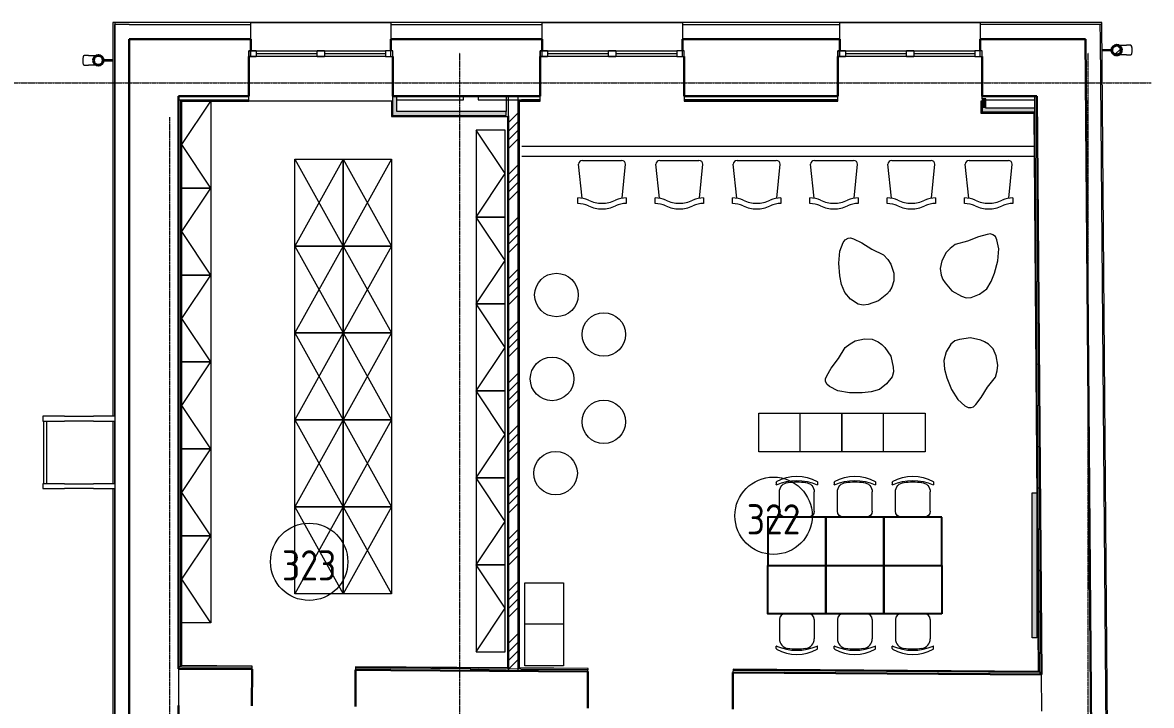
# Model space of a CAD drawing. Header units: millimetres. Extents: x -42533 to 645315, y 3457 to 82611.
# Drawn here: x 324874 to 336551, y 63076 to 70145 of the extents above; entities that cross this region are included whole.
import ezdxf

# ---------------------------------------------------------------- set-up
doc = ezdxf.new("R2010")
doc.units = ezdxf.units.MM
doc.linetypes.add('ADSK_Линия сетки', pattern=[25, 20, -2.5, 0, -2.5])
for name, color, linetype, lineweight in [('_ Окна', 7, 'Continuous', 9), ('Аннотация', 7, 'Continuous', 18), ('Обобщенные модели', 7, 'Continuous', 18), ('Оборудование', 7, 'Continuous', 18), ('Окна', 7, 'Continuous', 9), ('Оси', 253, 'Continuous', 9), ('Перекрытие', 7, 'Continuous', 18), ('Стены внутренние', 7, 'Continuous', 18), ('Стены наружные', 7, 'Continuous', 18), ('Стены несущие', 7, 'Continuous', 30), ('Стены отделка', 7, 'Continuous', 30), ('Стены штриховка', 7, 'Continuous', 9), ('ТХ', 5, 'Continuous', 0), ('ШТРИХОВКА', 252, 'Continuous', 15)]:
    doc.layers.add(name, color=color, linetype=linetype, lineweight=lineweight)
doc.layers.add('Линии', color=7, linetype='Continuous', lineweight=9, true_color=0x00a600)
doc.layers.add('ЭОМ_Лотки рабочие', color=5, linetype='Continuous')
doc.styles.add('GOST Common', font='GOST_Common.ttf', dxfattribs={"width": 0.9, "height": 350})

# ---------------------------------------------------------------- blocks, each defined once
blk = doc.blocks.new('Стул ученич штабелир №5-7')
at = {"color": 0, "linetype": 'ByBlock', "lineweight": -2}
for p, q in [((-120, 0), (120, 0)), ((-120, 0), (120, 0)), ((-180, -60), (-180, -260)), ((-180, -60), (-180, -260)), ((180, -60), (180, -260)), ((180, -60), (180, -260)), ((-213, -359), (-213, -337)), ((-213, -359), (-213, -337)), ((214, -359), (214, -337)), ((214, -359), (214, -337))]:
    blk.add_line(p, q, dxfattribs=at)
for centre, radius, start, end in [((-120, -60), 60, 90, 180), ((-120, -60), 60, 90, 180), ((120, -60), 60, 0, 90), ((120, -60), 60, 0, 90), ((-210, -337), 3, 63.8978, 180), ((-210, -337), 3, 63.8978, 180), ((0, 142), 521, 246.3195, 293.6805), ((0, 142), 521, 246.3195, 293.6805), ((-80, -260), 100, 180, 264.2584), ((-80, -260), 100, 180, 264.2584), ((80, -260), 100, 275.7416, 0), ((80, -260), 100, 275.7416, 0), ((211, -337), 3, 0, 116.1022), ((211, -337), 3, 0, 116.1022), ((-203, -359), 10, 180, 238.0683), ((-203, -359), 10, 180, 238.0683), ((0, 9), 431, 240.9917, 299.0083), ((0, 9), 431, 240.9917, 299.0083), ((0, 436), 800, 263.247, 276.753), ((0, 436), 800, 263.247, 276.753), ((204, -359), 10, 301.9317, 0), ((204, -359), 10, 301.9317, 0)]:
    blk.add_arc(centre, radius, start, end, dxfattribs=at)
blk = doc.blocks.new('ТХ 3 этаж')
at = {"layer": 'ТХ', "lineweight": 0}
h = blk.add_hatch(color=8, dxfattribs=at)
h.dxf.hatch_style = 1
h.paths.add_polyline_path([(62288, 38841), (62338, 38841), (62338, 37341), (62288, 37341)])
at = {"color": 8}
for points in [[(60155, 38591), (59555, 38591), (59555, 38091), (60155, 38091)], [(60755, 38591), (60155, 38591), (60155, 38091), (60755, 38091)], [(61355, 38591), (60755, 38591), (60755, 38091), (61355, 38091)], [(60155, 37591), (59555, 37591), (59555, 38091), (60155, 38091)], [(60755, 37591), (60155, 37591), (60155, 38091), (60755, 38091)], [(61355, 37591), (60755, 37591), (60755, 38091), (61355, 38091)]]:
    blk.add_lwpolyline(points, close=True, dxfattribs=at)
at = {"layer": 'ТХ', "color": 8}
for p, q in [((62310, 42322), (57011, 42322)), ((57637, 42282), (58043, 42282)), ((58437, 42282), (58843, 42282)), ((59237, 42282), (59643, 42282)), ((60037, 42282), (60443, 42282)), ((60837, 42282), (61243, 42282)), ((61637, 42282), (62043, 42282)), ((57633, 41891), (57597, 42243)), ((58047, 41891), (58082, 42243)), ((58433, 41891), (58397, 42243)), ((58847, 41891), (58882, 42243)), ((59233, 41891), (59197, 42243)), ((59647, 41891), (59682, 42243)), ((60033, 41891), (59997, 42243)), ((60447, 41891), (60482, 42243)), ((60833, 41891), (60797, 42243)), ((61247, 41891), (61282, 42243)), ((61633, 41891), (61597, 42243)), ((62047, 41891), (62082, 42243)), ((57590, 41838), (57590, 41895)), ((58089, 41896), (58089, 41838)), ((58390, 41838), (58390, 41895)), ((58889, 41896), (58889, 41838)), ((59190, 41838), (59190, 41895)), ((59689, 41896), (59689, 41838)), ((59990, 41838), (59990, 41895)), ((60489, 41896), (60489, 41838)), ((60790, 41838), (60790, 41895)), ((61289, 41896), (61289, 41838)), ((61590, 41838), (61590, 41895)), ((62089, 41896), (62089, 41838)), ((59891, 39268), (59891, 39668)), ((60751, 39268), (60751, 39668)), ((57440, 37481), (57040, 37481))]:
    blk.add_line(p, q, dxfattribs=at)
for points in [[(53792, 42897), (53792, 41997), (53492, 41997), (53492, 42897)], [(56537, 42597), (56537, 41697), (56837, 41697), (56837, 42597)], [(54664, 41397), (54664, 42297), (55164, 42297), (55164, 41397)], [(55164, 41397), (55164, 42297), (55664, 42297), (55664, 41397)], [(53792, 41997), (53792, 41097), (53492, 41097), (53492, 41997)], [(56537, 41697), (56537, 40797), (56837, 40797), (56837, 41697)], [(54664, 40497), (54664, 41397), (55164, 41397), (55164, 40497)], [(55164, 40497), (55164, 41397), (55664, 41397), (55664, 40497)], [(53792, 41097), (53792, 40197), (53492, 40197), (53492, 41097)], [(56537, 40797), (56537, 39897), (56837, 39897), (56837, 40797)], [(54664, 39597), (54664, 40497), (55164, 40497), (55164, 39597)], [(55164, 39597), (55164, 40497), (55664, 40497), (55664, 39597)], [(53792, 40197), (53792, 39297), (53492, 39297), (53492, 40197)], [(56537, 39897), (56537, 38997), (56837, 38997), (56837, 39897)], [(54664, 38697), (54664, 39597), (55164, 39597), (55164, 38697)], [(55164, 38697), (55164, 39597), (55664, 39597), (55664, 38697)], [(60321, 39268), (59461, 39268), (59461, 39668), (60321, 39668)], [(61181, 39268), (60321, 39268), (60321, 39668), (61181, 39668)], [(53792, 39297), (53792, 38397), (53492, 38397), (53492, 39297)], [(56537, 38997), (56537, 38097), (56837, 38097), (56837, 38997)], [(54664, 37797), (54664, 38697), (55164, 38697), (55164, 37797)], [(55164, 37797), (55164, 38697), (55664, 38697), (55664, 37797)], [(53792, 38397), (53792, 37497), (53492, 37497), (53492, 38397)], [(56537, 38097), (56537, 37197), (56837, 37197), (56837, 38097)], [(57440, 37911), (57440, 37051), (57040, 37051), (57040, 37911)]]:
    blk.add_lwpolyline(points, close=True, dxfattribs=at)
for points in [[(53792, 41997), (53492, 42447), (53792, 42897)], [(56537, 41697), (56837, 42147), (56537, 42597)], [(54664, 42297), (55164, 41397)], [(55164, 42297), (54664, 41397)], [(55164, 42297), (55664, 41397)], [(55664, 42297), (55164, 41397)], [(53792, 41097), (53492, 41547), (53792, 41997)], [(56537, 40797), (56837, 41247), (56537, 41697)], [(54664, 41397), (55164, 40497)], [(55164, 41397), (54664, 40497)], [(55164, 41397), (55664, 40497)], [(55664, 41397), (55164, 40497)], [(53792, 40197), (53492, 40647), (53792, 41097)], [(56537, 39897), (56837, 40347), (56537, 40797)], [(54664, 40497), (55164, 39597)], [(55164, 40497), (54664, 39597)], [(55164, 40497), (55664, 39597)], [(55664, 40497), (55164, 39597)], [(53792, 39297), (53492, 39747), (53792, 40197)], [(56537, 38997), (56837, 39447), (56537, 39897)], [(54664, 39597), (55164, 38697)], [(55164, 39597), (54664, 38697)], [(55164, 39597), (55664, 38697)], [(55664, 39597), (55164, 38697)], [(53792, 38397), (53492, 38847), (53792, 39297)], [(56537, 38097), (56837, 38547), (56537, 38997)], [(54664, 38697), (55164, 37797)], [(55164, 38697), (54664, 37797)], [(55164, 38697), (55664, 37797)], [(55664, 38697), (55164, 37797)], [(53792, 37497), (53492, 37947), (53792, 38397)], [(56537, 37197), (56837, 37647), (56537, 38097)]]:
    blk.add_lwpolyline(points, dxfattribs=at)
at = {"layer": 'ТХ', "color": 8, "lineweight": 0}
for points in [[(60299, 41089), (60288, 41220), (60299, 41343), (60335, 41433), (60356, 41462), (60385, 41477), (60411, 41481), (60443, 41470), (60527, 41430), (60632, 41365), (60751, 41307), (60795, 41257), (60828, 41210), (60857, 41115), (60860, 41036), (60839, 40971), (60813, 40931), (60785, 40898), (60701, 40829), (60593, 40793), (60542, 40785), (60491, 40796), (60412, 40847), (60350, 40916), (60317, 40999)], [(61899, 41117), (61933, 41244), (61945, 41367), (61925, 41462), (61909, 41495), (61883, 41514), (61859, 41522), (61825, 41517), (61736, 41493), (61621, 41448), (61493, 41412), (61441, 41370), (61400, 41329), (61355, 41242), (61337, 41164), (61347, 41096), (61365, 41052), (61388, 41015), (61457, 40932), (61558, 40877), (61606, 40861), (61658, 40863), (61746, 40899), (61819, 40955), (61865, 41031)], [(60532, 39877), (60401, 39878), (60279, 39899), (60192, 39943), (60165, 39967), (60153, 39997), (60152, 40022), (60165, 40054), (60212, 40134), (60286, 40233), (60354, 40347), (60408, 40386), (60458, 40414), (60554, 40435), (60634, 40432), (60697, 40405), (60734, 40376), (60764, 40345), (60826, 40256), (60853, 40144), (60856, 40093), (60840, 40044), (60783, 39969), (60709, 39913), (60624, 39888)], [(61408, 40034), (61456, 39912), (61520, 39807), (61593, 39742), (61626, 39725), (61658, 39725), (61682, 39733), (61707, 39758), (61763, 39830), (61828, 39935), (61910, 40041), (61926, 40105), (61934, 40162), (61918, 40259), (61886, 40332), (61838, 40381), (61797, 40405), (61757, 40421), (61651, 40446), (61538, 40430), (61489, 40414), (61449, 40382), (61400, 40301), (61376, 40212), (61383, 40123)]]:
    blk.add_lwpolyline(points, close=True, dxfattribs=at)
blk.add_lwpolyline([(62288, 38841), (62338, 38841), (62338, 37341), (62288, 37341), (62288, 38841)], dxfattribs=at)
at = {"layer": 'ТХ', "color": 8}
for centre in [(57368, 40890), (57858, 40482), (57323, 40021), (57858, 39578), (57360, 39045)]:
    blk.add_circle(centre, 225, dxfattribs=at)
for centre, radius, start, end in [((57637, 42243), 39.6, 90, 180), ((58043, 42243), 39.6, 0, 90), ((58437, 42243), 39.6, 90, 180), ((58843, 42243), 39.6, 0, 90), ((59237, 42243), 39.6, 90, 180), ((59643, 42243), 39.6, 0, 90), ((60037, 42243), 39.6, 90, 180), ((60443, 42243), 39.6, 0, 90), ((60837, 42243), 39.6, 90, 180), ((61243, 42243), 39.6, 0, 90), ((61637, 42243), 39.6, 90, 180), ((62043, 42243), 39.6, 0, 90), ((57579, 41580), 316, 67.3039, 87.9603), ((57581, 41534), 303, 66.7531, 88.2859), ((57840, 42161), 322, 244.3613, 269.9543), ((57840, 42103), 322, 244.3613, 269.9543), ((57834, 42179), 340, 270.9893, 295.2718), ((57839, 42104), 323, 270.0451, 295.5919), ((58101, 41580), 316, 92.0397, 112.6961), ((58102, 41538), 301, 92.3795, 114.1384), ((58379, 41580), 316, 67.3039, 87.9603), ((58381, 41534), 303, 66.7531, 88.2859), ((58640, 42161), 322, 244.3613, 269.9543), ((58640, 42103), 322, 244.3613, 269.9543), ((58634, 42179), 340, 270.9893, 295.2718), ((58639, 42104), 323, 270.0451, 295.5919), ((58901, 41580), 316, 92.0397, 112.6961), ((58902, 41538), 301, 92.3795, 114.1384), ((59179, 41580), 316, 67.3039, 87.9603), ((59181, 41534), 303, 66.7531, 88.2859), ((59440, 42161), 322, 244.3613, 269.9543), ((59440, 42103), 322, 244.3613, 269.9543), ((59434, 42179), 340, 270.9893, 295.2718), ((59439, 42104), 323, 270.0451, 295.5919), ((59701, 41580), 316, 92.0397, 112.6961), ((59702, 41538), 301, 92.3795, 114.1384), ((59979, 41580), 316, 67.3039, 87.9603), ((59981, 41534), 303, 66.7531, 88.2859), ((60240, 42161), 322, 244.3613, 269.9543), ((60240, 42103), 322, 244.3613, 269.9543), ((60234, 42179), 340, 270.9893, 295.2718), ((60239, 42104), 323, 270.0451, 295.5919), ((60501, 41580), 316, 92.0397, 112.6961), ((60502, 41538), 301, 92.3795, 114.1384), ((60779, 41580), 316, 67.3039, 87.9603), ((60781, 41534), 303, 66.7531, 88.2859), ((61040, 42161), 322, 244.3613, 269.9543), ((61040, 42103), 322, 244.3613, 269.9543), ((61034, 42179), 340, 270.9893, 295.2718), ((61039, 42104), 323, 270.0451, 295.5919), ((61301, 41580), 316, 92.0397, 112.6961), ((61302, 41538), 301, 92.3795, 114.1384), ((61579, 41580), 316, 67.3039, 87.9603), ((61581, 41534), 303, 66.7531, 88.2859), ((61840, 42161), 322, 244.3613, 269.9543), ((61840, 42103), 322, 244.3613, 269.9543), ((61834, 42179), 340, 270.9893, 295.2718), ((61839, 42104), 323, 270.0451, 295.5919), ((62101, 41580), 316, 92.0397, 112.6961), ((62102, 41538), 301, 92.3795, 114.1384)]:
    blk.add_arc(centre, radius, start, end, dxfattribs=at)
at = {"layer": 'ТХ', "color": 8, "lineweight": 0, "xscale": -1, "rotation": 180}
for p in [(59855, 38591), (60455, 38591), (61055, 38591)]:
    blk.add_blockref('Стул ученич штабелир №5-7', p, dxfattribs=at)
at = {"layer": 'ТХ', "color": 8, "lineweight": 0}
for p in [(59855, 37591), (60455, 37591), (61055, 37591)]:
    blk.add_blockref('Стул ученич штабелир №5-7', p, dxfattribs=at)
blk = doc.blocks.new('План 3 этажа')
at = {"layer": 'Обобщенные модели', "lineweight": 9}
h = blk.add_hatch(dxfattribs=at)
h.set_pattern_fill('FP_11', color=8, angle=-89.5366181, style=0, pattern_type=2)
h.set_pattern_definition([(45.00038, (507.34, 158.9), (-106.06672, 106.0653), [])])
h.paths.add_polyline_path([(56141.219, 43494.568), (56163.47, 43494.748), (56183.44, 43504.565), (56197.173, 43522.074), (56201.949, 43543.807), (56196.822, 43565.461), (56182.808, 43582.745), (56162.682, 43592.238), (56140.43, 43592.058), (56120.461, 43582.241), (56106.728, 43564.732), (56102.544, 43540.498), (56107.079, 43521.345), (56121.093, 43504.06), (56134.87, 43497.563)])
at = {"layer": 'Стены внутренние'}
for points in [[(48705.077, 42907.707), (48705.077, 43067.707), (48666.077, 43067.707), (48666.077, 42907.707)], [(54760.081, 42942.707), (54800.081, 42942.707), (54800.081, 43027.707), (54761.081, 43027.707), (54760.081, 43015.707)], [(49837.8, 42867.707), (49837.8, 42907.707), (48665.077, 42907.707), (48666.077, 42867.707), (49827.8, 42867.707)], [(54760.081, 42902.707), (55305.648, 42902.707), (55305.515, 42942.707), (54760.081, 42942.707)]]:
    blk.add_hatch(color=8, dxfattribs=at).paths.add_polyline_path(points)
at = {"layer": 'Стены штриховка'}
h = blk.add_hatch(dxfattribs=at)
h.set_pattern_fill('ANSI34', color=8, scale=20)
h.set_pattern_definition([(45, (25940.3, 34555.92), (-269.4077, 269.4077), []), (45, (26030.1, 34555.92), (-269.4077, 269.4077), []), (45, (26119.9, 34555.92), (-269.4077, 269.4077), []), (45, (26209.7, 34555.92), (-269.4077, 269.4077), [])])
h.paths.add_polyline_path([(49961.458, 37120.009), (49962.8, 42987.909), (49862.8, 42987.909), (49861.458, 37120.009)])
at = {"layer": '_ Окна', "color": 8, "lineweight": 18}
for p, q in [((47175.077, 43477.707), (47175.077, 43537.707)), ((47175.077, 43537.707), (47251.077, 43537.707)), ((47251.077, 43477.707), (47175.077, 43477.707)), ((47251.077, 43537.707), (47251.077, 43477.707)), ((47882.077, 43477.707), (47882.077, 43537.707)), ((47882.077, 43537.707), (47958.077, 43537.707)), ((47958.077, 43477.707), (47882.077, 43477.707)), ((47958.077, 43537.707), (47958.077, 43477.707)), ((48589.077, 43537.707), (48589.077, 43477.707)), ((48665.077, 43537.707), (48589.077, 43537.707)), ((48589.077, 43477.707), (48665.077, 43477.707)), ((48665.077, 43477.707), (48665.077, 43537.707)), ((50190.081, 43477.707), (50190.081, 43537.707)), ((50190.081, 43537.707), (50266.081, 43537.707)), ((50266.081, 43477.707), (50190.081, 43477.707)), ((50266.081, 43537.707), (50266.081, 43477.707)), ((50897.081, 43477.707), (50897.081, 43537.707)), ((50897.081, 43537.707), (50973.081, 43537.707)), ((50973.081, 43477.707), (50897.081, 43477.707)), ((50973.081, 43537.707), (50973.081, 43477.707)), ((51604.081, 43537.707), (51604.081, 43477.707)), ((51680.081, 43537.707), (51604.081, 43537.707)), ((51604.081, 43477.707), (51680.081, 43477.707)), ((51680.081, 43477.707), (51680.081, 43537.707)), ((53270.081, 43477.707), (53270.081, 43537.707)), ((53270.081, 43537.707), (53346.081, 43537.707)), ((53346.081, 43477.707), (53270.081, 43477.707)), ((53346.081, 43537.707), (53346.081, 43477.707)), ((53977.081, 43477.707), (53977.081, 43537.707)), ((53977.081, 43537.707), (54053.081, 43537.707)), ((54053.081, 43477.707), (53977.081, 43477.707)), ((54053.081, 43537.707), (54053.081, 43477.707)), ((54684.081, 43537.707), (54684.081, 43477.707)), ((54760.081, 43537.707), (54684.081, 43537.707)), ((54684.081, 43477.707), (54760.081, 43477.707)), ((54760.081, 43477.707), (54760.081, 43537.707))]:
    blk.add_line(p, q, dxfattribs=at)
at = {"layer": '_ Окна', "color": 8}
for p, q in [((47195.077, 43477.707), (47195.077, 43537.707)), ((47251.077, 43507.707), (47882.077, 43507.707)), ((47958.077, 43507.707), (48589.077, 43507.707)), ((48645.077, 43477.707), (48645.077, 43537.707)), ((50210.081, 43477.707), (50210.081, 43537.707)), ((50266.081, 43507.707), (50897.081, 43507.707)), ((50973.081, 43507.707), (51604.081, 43507.707)), ((51660.081, 43477.707), (51660.081, 43537.707)), ((53290.081, 43477.707), (53290.081, 43537.707)), ((53346.081, 43507.707), (53977.081, 43507.707)), ((54053.081, 43507.707), (54684.081, 43507.707)), ((54740.081, 43477.707), (54740.081, 43537.707))]:
    blk.add_line(p, q, dxfattribs=at)
at = {"layer": 'Линии', "color": 8}
for centre in [(52603.883, 38723.211), (47799.53, 38246.743)]:
    blk.add_circle(centre, 400, dxfattribs=at)
at = {"layer": 'Обобщенные модели', "color": 8}
for p, q in [((56297.693, 43594.583), (56255.19, 43594.239)), ((45515.549, 43487.761), (45473.045, 43487.761)), ((45769.197, 43442.761), (45670.055, 43442.761)), ((56101.053, 43547.991), (56001.915, 43547.19)), ((56001.996, 43537.19), (56101.134, 43537.992)), ((56255.999, 43494.243), (56298.501, 43494.586)), ((45473.045, 43387.761), (45515.549, 43387.761)), ((45670.055, 43432.761), (45769.197, 43432.761))]:
    blk.add_line(p, q, dxfattribs=at)
at = {"layer": 'Обобщенные модели', "color": 8, "flags": 128}
for points in [[(56164.562, 43593.506), (56165.833, 43593.517), (56168.496, 43593.538), (56171.372, 43593.562), (56174.457, 43593.586), (56177.745, 43593.613), (56181.231, 43593.641), (56184.909, 43593.671), (56188.774, 43593.702), (56192.819, 43593.735), (56197.038, 43593.769), (56201.425, 43593.805), (56205.971, 43593.841), (56210.671, 43593.879), (56215.516, 43593.919), (56220.498, 43593.959), (56225.61, 43594), (56230.844, 43594.042), (56236.191, 43594.086), (56241.642, 43594.13), (56247.189, 43594.175), (56252.823, 43594.22), (56255.19, 43594.239)], [(45515.549, 43487.761), (45521.217, 43487.761), (45526.801, 43487.761), (45532.294, 43487.761), (45537.685, 43487.761), (45542.967, 43487.761), (45548.131, 43487.761), (45553.168, 43487.761), (45558.072, 43487.761), (45562.833, 43487.761), (45567.444, 43487.761), (45571.898, 43487.761), (45576.188, 43487.761), (45580.306, 43487.761), (45584.247, 43487.761), (45588.004, 43487.761), (45591.571, 43487.761), (45594.942, 43487.761), (45598.112, 43487.761), (45601.075, 43487.761), (45603.828, 43487.761), (45606.18, 43487.761)], [(56255.999, 43494.243), (56250.331, 43494.197), (56244.747, 43494.152), (56239.255, 43494.107), (56233.863, 43494.064), (56228.582, 43494.021), (56223.418, 43493.979), (56218.381, 43493.938), (56213.478, 43493.899), (56208.717, 43493.86), (56204.106, 43493.823), (56199.652, 43493.787), (56195.362, 43493.752), (56191.244, 43493.719), (56187.303, 43493.687), (56183.546, 43493.657), (56179.98, 43493.628), (56176.609, 43493.601), (56173.439, 43493.575), (56170.476, 43493.551), (56167.723, 43493.529), (56165.371, 43493.51)], [(45606.18, 43387.761), (45604.909, 43387.761), (45602.246, 43387.761), (45599.37, 43387.761), (45596.285, 43387.761), (45592.997, 43387.761), (45589.511, 43387.761), (45585.833, 43387.761), (45581.968, 43387.761), (45577.922, 43387.761), (45573.703, 43387.761), (45569.316, 43387.761), (45564.769, 43387.761), (45560.07, 43387.761), (45555.225, 43387.761), (45550.242, 43387.761), (45545.13, 43387.761), (45539.896, 43387.761), (45534.549, 43387.761), (45529.098, 43387.761), (45523.55, 43387.761), (45517.916, 43387.761), (45515.549, 43387.761)]]:
    blk.add_lwpolyline(points, dxfattribs=at)
at = {"layer": 'Обобщенные модели', "color": 8}
for centre, start, end in [((56151.95, 43543.403), 0.4633819, 180.4633819), ((45619.197, 43437.761), 0, 180), ((56151.95, 43543.403), 180.4633819, 0.4633819), ((45619.197, 43437.761), 180, 0)]:
    blk.add_arc(centre, 52, start, end, dxfattribs=at)
at = {"layer": 'Обобщенные модели', "color": 8, "lineweight": 40}
for centre, start, end in [((56151.95, 43543.403), 0.4633819, 180.4633819), ((45619.197, 43437.761), 0, 180), ((56151.95, 43543.403), 180.4633819, 0.4633819), ((45619.197, 43437.761), 180, 0)]:
    blk.add_arc(centre, 50, start, end, dxfattribs=at)
at = {"layer": 'Обобщенные модели', "color": 8}
for centre, major_axis, start_param, end_param in [((56298.097, 43544.585), (-0.404, 49.998), 4.71238898, 6.283185307), ((45473.045, 43437.761), (0, -50), 3.141592654, 4.71238898), ((56298.097, 43544.585), (-0.404, 49.998), 3.141592654, 4.71238898), ((45473.045, 43437.761), (0, -50), 4.71238898, 6.283185307)]:
    blk.add_ellipse(centre, major_axis=major_axis, ratio=0.309016994, start_param=start_param, end_param=end_param, dxfattribs=at)
at = {"layer": 'Оборудование', "color": 8}
for p, q in [((45044.197, 39753.902), (45044.197, 39703.902)), ((45269.197, 39753.902), (45044.197, 39753.902)), ((45044.197, 39703.902), (45269.197, 39703.902)), ((45054.197, 39053.902), (45054.197, 39703.902)), ((45084.197, 39703.902), (45084.197, 39053.902)), ((45269.197, 39753.902), (45569.197, 39753.902)), ((45569.197, 39703.902), (45269.197, 39703.902)), ((45794.197, 39753.902), (45569.197, 39753.902)), ((45569.197, 39703.902), (45794.197, 39703.902)), ((45794.197, 39703.902), (45794.197, 39753.902)), ((45044.197, 39053.902), (45044.197, 39003.902)), ((45269.197, 39053.902), (45044.197, 39053.902)), ((45044.197, 39003.902), (45269.197, 39003.902)), ((45269.197, 39053.902), (45569.197, 39053.902)), ((45569.197, 39003.902), (45269.197, 39003.902)), ((45794.197, 39053.902), (45569.197, 39053.902)), ((45569.197, 39003.902), (45794.197, 39003.902)), ((45794.197, 39003.902), (45794.197, 39053.902))]:
    blk.add_line(p, q, dxfattribs=at)
at = {"layer": 'Окна', "color": 8}
for p, q in [((47175.077, 43537.707), (47175.077, 43477.707)), ((47251.077, 43537.707), (47175.077, 43537.707)), ((47175.077, 43477.707), (47251.077, 43477.707)), ((47251.077, 43537.707), (47882.077, 43537.707)), ((47882.077, 43477.707), (47251.077, 43477.707)), ((47958.077, 43537.707), (47882.077, 43537.707)), ((47882.077, 43477.707), (47958.077, 43477.707)), ((47958.077, 43537.707), (48589.077, 43537.707)), ((48589.077, 43477.707), (47958.077, 43477.707)), ((48665.077, 43537.707), (48589.077, 43537.707)), ((48589.077, 43477.707), (48665.077, 43477.707)), ((48665.077, 43477.707), (48665.077, 43537.707)), ((50190.081, 43537.707), (50190.081, 43477.707)), ((50266.081, 43537.707), (50190.081, 43537.707)), ((50190.081, 43477.707), (50266.081, 43477.707)), ((50266.081, 43537.707), (50897.081, 43537.707)), ((50897.081, 43477.707), (50266.081, 43477.707)), ((50973.081, 43537.707), (50897.081, 43537.707)), ((50897.081, 43477.707), (50973.081, 43477.707)), ((50973.081, 43537.707), (51604.081, 43537.707)), ((51604.081, 43477.707), (50973.081, 43477.707)), ((51680.081, 43537.707), (51604.081, 43537.707)), ((51604.081, 43477.707), (51680.081, 43477.707)), ((51680.081, 43477.707), (51680.081, 43537.707)), ((53270.081, 43537.707), (53270.081, 43477.707)), ((53346.081, 43537.707), (53270.081, 43537.707)), ((53270.081, 43477.707), (53346.081, 43477.707)), ((53346.081, 43537.707), (53977.081, 43537.707)), ((53977.081, 43477.707), (53346.081, 43477.707)), ((54053.081, 43537.707), (53977.081, 43537.707)), ((53977.081, 43477.707), (54053.081, 43477.707)), ((54053.081, 43537.707), (54684.081, 43537.707)), ((54684.081, 43477.707), (54053.081, 43477.707)), ((54760.081, 43537.707), (54684.081, 43537.707)), ((54684.081, 43477.707), (54760.081, 43477.707)), ((54760.081, 43477.707), (54760.081, 43537.707))]:
    blk.add_line(p, q, dxfattribs=at)
at = {"layer": 'Оси', "color": 8, "linetype": 'ADSK_Линия сетки'}
for p, q in [((49356.908, -3523.688), (49356.908, 43515.246)), ((55856.908, -3523.688), (55856.908, 43515.246)), ((-10051.774, 43203.902), (56512.196, 43203.902)), ((46356.908, -3523.688), (46356.908, 42848.902))]:
    blk.add_line(p, q, dxfattribs=at)
at = {"layer": 'Перекрытие', "color": 8}
for p, q in [((54760.081, 43037.707), (54760.081, 43067.707)), ((49999.64, 42547.707), (55298.094, 42547.707))]:
    blk.add_line(p, q, dxfattribs=at)
at = {"layer": 'Стены наружные', "color": 8}
for p, q in [((48646.077, 43827.707), (47195.077, 43827.707)), ((47196.077, 43828.707), (48646.077, 43828.707)), ((47196.077, 43828.707), (47196.077, 43827.707)), ((48646.077, 43828.707), (48646.077, 43827.707)), ((51660.081, 43827.707), (50210.081, 43827.707)), ((50210.922, 43828.707), (51660.924, 43828.707)), ((50210.922, 43828.707), (50210.922, 43827.707)), ((51660.924, 43828.707), (51660.924, 43827.707)), ((53290.009, 43828.707), (53290.009, 43827.707)), ((53290.009, 43828.707), (54739.605, 43828.707)), ((54740.081, 43827.707), (53290.081, 43827.707)), ((54739.605, 43828.707), (54739.605, 43827.707)), ((48653.077, 43015.707), (47175.077, 43015.707))]:
    blk.add_line(p, q, dxfattribs=at)
at = {"layer": 'Стены несущие', "color": 8}
for p, q in [((47195.077, 43657.707), (45939.197, 43657.707)), ((45939.197, 35707.855), (45939.197, 43657.707)), ((47195.077, 43537.707), (47195.077, 43657.707)), ((48645.077, 43657.707), (50210.081, 43657.707)), ((48645.077, 43657.707), (48645.077, 43537.707)), ((50210.081, 43537.707), (50210.081, 43657.707)), ((51660.081, 43657.707), (53290.081, 43657.707)), ((51660.081, 43657.707), (51660.081, 43537.707)), ((53290.081, 43537.707), (53290.081, 43657.707)), ((55831.015, 43657.707), (54740.081, 43657.707)), ((54740.081, 43657.707), (54740.081, 43537.707)), ((55831.015, 43657.707), (55891.27, 36207.618)), ((47175.077, 43067.707), (47175.077, 43477.707)), ((48665.077, 43477.707), (48665.077, 43067.707)), ((50190.081, 43067.707), (50190.081, 43477.707)), ((51680.081, 43477.707), (51680.081, 43067.707)), ((53270.081, 43067.707), (53270.081, 43477.707)), ((54760.081, 43477.707), (54760.081, 43067.707)), ((46449.197, 43067.707), (47175.077, 43067.707)), ((46449.197, 37139.835), (46449.197, 43067.707)), ((50190.081, 43067.707), (48665.077, 43067.707)), ((53270.081, 43067.707), (51680.081, 43067.707)), ((55325.77, 43067.707), (54760.081, 43067.707)), ((55325.77, 43067.707), (55374.192, 37080.596)), ((47210.017, 37134.786), (46449.197, 37139.835)), ((47207.495, 36754.794), (47210.017, 37134.786)), ((48279.994, 37127.684), (48277.471, 36747.692)), ((48643.271, 37125.272), (48279.994, 37127.684)), ((48279.994, 37127.684), (48643.271, 37125.272)), ((50683.941, 37111.727), (48643.271, 37125.272)), ((50681.418, 36731.736), (50683.941, 37111.727)), ((52183.908, 37101.771), (52181.385, 36721.78)), ((55374.192, 37080.596), (52183.908, 37101.771)), ((46449.197, 36759.827), (46449.197, 35767.855))]:
    blk.add_line(p, q, dxfattribs=at)
at = {"layer": 'Стены отделка', "color": 8, "lineweight": 9}
for p, q in [((45769.197, 43827.707), (45769.197, 39753.902)), ((47195.077, 43827.707), (45769.197, 43827.707)), ((45789.197, 39753.902), (45789.197, 43807.707)), ((45939.197, 43807.707), (45789.197, 43807.707)), ((45789.197, 43807.707), (45789.197, 39753.902)), ((47195.077, 43657.707), (47195.077, 43827.707)), ((48645.077, 43827.707), (48645.077, 43657.707)), ((48645.077, 43807.707), (48646.077, 43807.707)), ((50210.081, 43827.707), (48646.077, 43827.707)), ((50210.081, 43657.707), (50210.081, 43827.707)), ((53290.081, 43827.707), (51660.081, 43827.707)), ((51660.081, 43827.707), (51660.081, 43657.707)), ((51660.081, 43807.707), (51691.081, 43807.707)), ((53290.081, 43657.707), (53290.081, 43827.707)), ((55999.646, 43827.707), (54740.081, 43827.707)), ((54740.081, 43827.707), (54740.081, 43657.707)), ((54740.081, 43807.707), (54741.081, 43807.707)), ((55979.807, 43807.707), (55981.02, 43657.707)), ((56061.264, 36208.993), (55999.646, 43827.707)), ((51660.081, 43657.707), (51660.081, 43657.707)), ((46449.197, 43027.707), (46469.197, 43027.707)), ((46469.197, 43027.707), (46469.197, 37159.703)), ((46481.197, 43015.707), (47175.077, 43015.707)), ((46481.197, 37171.624), (46481.197, 43015.707)), ((47175.077, 43015.707), (47175.077, 43067.707)), ((48665.077, 43015.707), (48653.077, 43015.707)), ((48653.077, 43015.707), (48653.077, 42857.707)), ((48665.077, 42867.707), (48665.077, 43067.707)), ((48665.077, 43027.707), (48666.077, 43027.707)), ((48705.077, 43027.707), (49397.8, 43027.707)), ((48705.077, 42907.707), (48705.077, 43027.707)), ((49397.8, 43027.707), (49397.8, 43067.707)), ((49547.8, 43067.707), (49547.8, 43027.707)), ((49547.8, 43027.707), (49997.8, 43027.707)), ((49837.8, 43067.707), (49837.8, 42907.707)), ((49974.8, 43015.707), (50190.081, 43015.707)), ((49974.8, 37148.33), (49974.8, 43015.707)), ((50190.081, 43015.707), (50190.081, 43067.707)), ((51680.081, 43067.707), (51680.081, 43015.707)), ((51711.081, 43027.707), (51680.081, 43027.707)), ((51680.081, 43015.707), (53270.081, 43015.707)), ((53270.081, 43015.707), (53270.081, 43067.707)), ((54760.081, 43015.707), (54748.081, 43015.707)), ((54748.081, 43015.707), (54748.081, 42892.707)), ((54760.081, 43037.707), (54760.081, 42902.707)), ((54800.081, 43037.707), (54760.081, 43037.707)), ((54760.081, 43027.707), (55305.515, 43027.707)), ((54800.081, 42942.707), (54800.081, 43037.707)), ((55305.515, 43027.707), (55305.515, 43067.707)), ((55325.77, 43067.707), (55305.771, 43067.545)), ((55354.029, 37100.73), (55305.771, 43067.545)), ((55374.024, 37101.477), (55325.77, 43067.707)), ((48655.077, 42855.707), (49850.8, 42855.707)), ((48665.077, 42867.707), (49837.8, 42867.707)), ((49837.8, 42907.707), (48705.077, 42907.707)), ((49850.8, 42855.707), (49850.8, 37149.432)), ((49862.8, 42864.157), (49862.8, 37119.616)), ((49962.8, 37120.424), (49962.8, 42864.157)), ((54750.081, 42890.707), (55295.201, 42890.707)), ((55307.104, 42902.707), (54760.081, 42902.707)), ((55305.648, 42942.707), (54800.081, 42942.707)), ((55295.201, 42890.707), (55341.931, 37112.811)), ((55305.648, 42902.707), (55305.648, 42942.707)), ((45769.197, 39703.902), (45769.197, 39053.902)), ((45789.197, 39053.902), (45789.197, 39703.902)), ((45789.197, 39703.902), (45789.197, 39053.902)), ((45769.197, 39003.902), (45769.197, 35707.855)), ((45789.197, 35707.855), (45789.197, 39003.902)), ((45789.197, 39003.902), (45789.197, 35707.855)), ((46449.197, 37159.836), (46469.197, 37159.836)), ((46449.329, 37159.835), (46449.197, 37139.835)), ((46449.197, 37139.835), (47210.017, 37134.786)), ((46479.197, 37159.637), (46449.329, 37159.835)), ((47210.23, 37166.785), (46481.197, 37171.624)), ((47210.017, 37134.786), (47210.23, 37166.785)), ((48280.206, 37159.683), (48279.994, 37127.684)), ((48280.126, 37147.683), (48643.404, 37145.272)), ((49850.8, 37149.432), (48280.206, 37159.683)), ((49470.516, 37119.782), (49470.649, 37139.781)), ((49470.649, 37139.781), (49837.8, 37137.344)), ((49549.45, 37139.258), (49549.318, 37119.258)), ((49987.8, 37136.348), (49549.45, 37139.258)), ((50684.153, 37143.727), (49974.8, 37148.33)), ((50683.941, 37111.727), (50684.153, 37143.727)), ((52184.12, 37133.771), (52183.908, 37101.771)), ((55341.931, 37112.811), (52184.12, 37133.771)), ((48643.271, 37125.272), (49470.516, 37119.782)), ((52183.908, 37101.771), (55374.192, 37080.596)), ((55354.024, 37101.315), (55374.024, 37101.477)), ((55374.325, 37100.595), (55354.029, 37100.73)), ((55374.192, 37080.596), (55374.325, 37100.595))]:
    blk.add_line(p, q, dxfattribs=at)
at = {"layer": 'Стены штриховка', "color": 8}
for p, q in [((45789.197, 43827.707), (45789.197, 43807.707)), ((45939.197, 43807.707), (47195.077, 43807.707)), ((48646.077, 43807.707), (50210.081, 43807.707)), ((51691.081, 43807.707), (53290.081, 43807.707)), ((55999.808, 43807.707), (54741.081, 43807.707)), ((55981.02, 43657.707), (56041.265, 36208.831)), ((46469.197, 43027.707), (47175.077, 43027.707)), ((46479.197, 43017.707), (47175.077, 43017.707)), ((46479.197, 37169.637), (46479.197, 43017.707)), ((48655.077, 43015.707), (48655.077, 42855.707)), ((48705.077, 43027.707), (48705.077, 43067.707)), ((49862.8, 37119.616), (49862.8, 43067.707)), ((49862.8, 37159.415), (49862.8, 42987.909)), ((49962.8, 37119.616), (49962.8, 43067.707)), ((49962.8, 37159.415), (49962.8, 42987.909)), ((49972.771, 37146.297), (49972.799, 43017.709)), ((49972.799, 43017.709), (50190.081, 43017.707)), ((50190.081, 43027.707), (49997.8, 43027.707)), ((51680.081, 43017.707), (53270.081, 43017.707)), ((53270.081, 43027.707), (51711.081, 43027.707)), ((54750.081, 43015.707), (54750.081, 42890.707)), ((48653.077, 42857.707), (49852.8, 42857.707)), ((48653.077, 42857.707), (48653.077, 42855.707)), ((48653.077, 42855.707), (48655.077, 42855.707)), ((49837.8, 42867.707), (49837.8, 42907.707)), ((49852.8, 42857.707), (49852.8, 37147.428)), ((54748.081, 42892.707), (55297.185, 42892.707)), ((54748.081, 42892.707), (54748.081, 42890.707)), ((54748.081, 42890.707), (54750.081, 42890.707)), ((55297.185, 42892.707), (55343.947, 37110.797)), ((46449.197, 37139.835), (46449.197, 36759.827)), ((47210.216, 37164.785), (46479.197, 37169.637)), ((46479.197, 37159.637), (47210.15, 37154.785)), ((49852.8, 37147.428), (48280.193, 37157.683)), ((49470.649, 37139.781), (48643.404, 37145.272)), ((50684.14, 37141.727), (49972.75, 37146.297)), ((49987.8, 37136.348), (50684.073, 37131.727)), ((55354.029, 37100.73), (52184.04, 37121.771)), ((55343.947, 37110.797), (52184.107, 37131.771)), ((55377.266, 36700.567), (55374.192, 37080.596))]:
    blk.add_line(p, q, dxfattribs=at)
at = {"layer": 'ЭОМ_Лотки рабочие'}
blk.add_blockref('ТХ 3 этаж', (-7010.895, 118.542), dxfattribs=at)
at = {"layer": 'Аннотация', "color": 8, "lineweight": 9, "char_height": 312.5, "width": 520.21112, "attachment_point": 5, "line_spacing_factor": 1.022766, "style": 'GOST Common'}
for s, insert in [('322', (52603.883, 38686.262)), ('323', (47799.53, 38209.794))]:
    blk.add_mtext(s, dxfattribs=dict(at, insert=insert))

msp = doc.modelspace()

# ---------------------------------------------------------------- block references
at = {"layer": 'ШТРИХОВКА'}
msp.add_blockref('План 3 этажа', (280039.2, 26316.4), dxfattribs=at)

doc.saveas('drawing.dxf')
